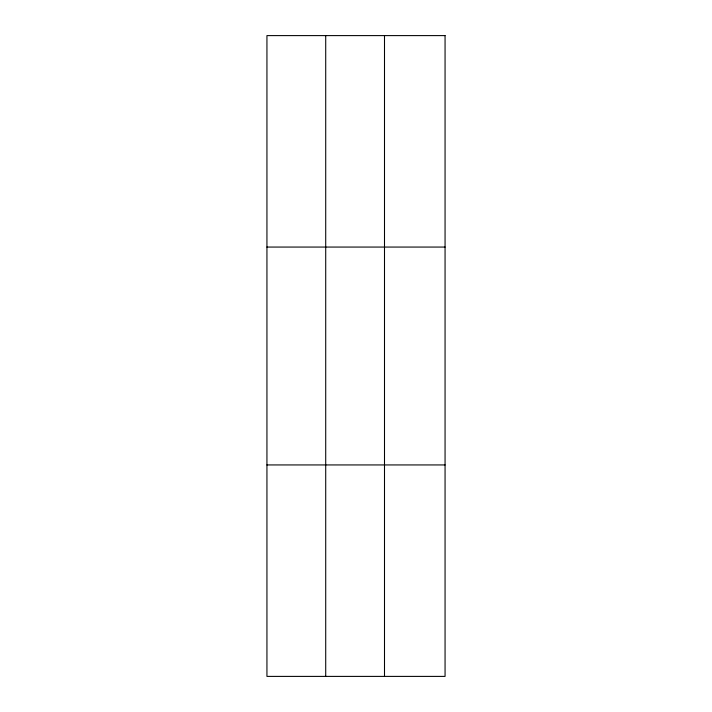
<?xml version="1.0" encoding="UTF-8"?>
<svg xmlns="http://www.w3.org/2000/svg" width="712" height="712" viewBox="0 0 712 712"><rect width="100%" height="100%" fill="white"/><g stroke="black" fill="none" stroke-linecap="round" stroke-linejoin="round"><path stroke-width="1.07" d="M325.713 35.6L325.713 676.4M384.498 35.6L384.498 676.4M266.938 247.064L445.062 247.064M266.938 464.936L445.062 464.936M445.062 35.6L445.062 676.4L266.938 676.4L266.938 35.6L445.062 35.6"/></g></svg>
